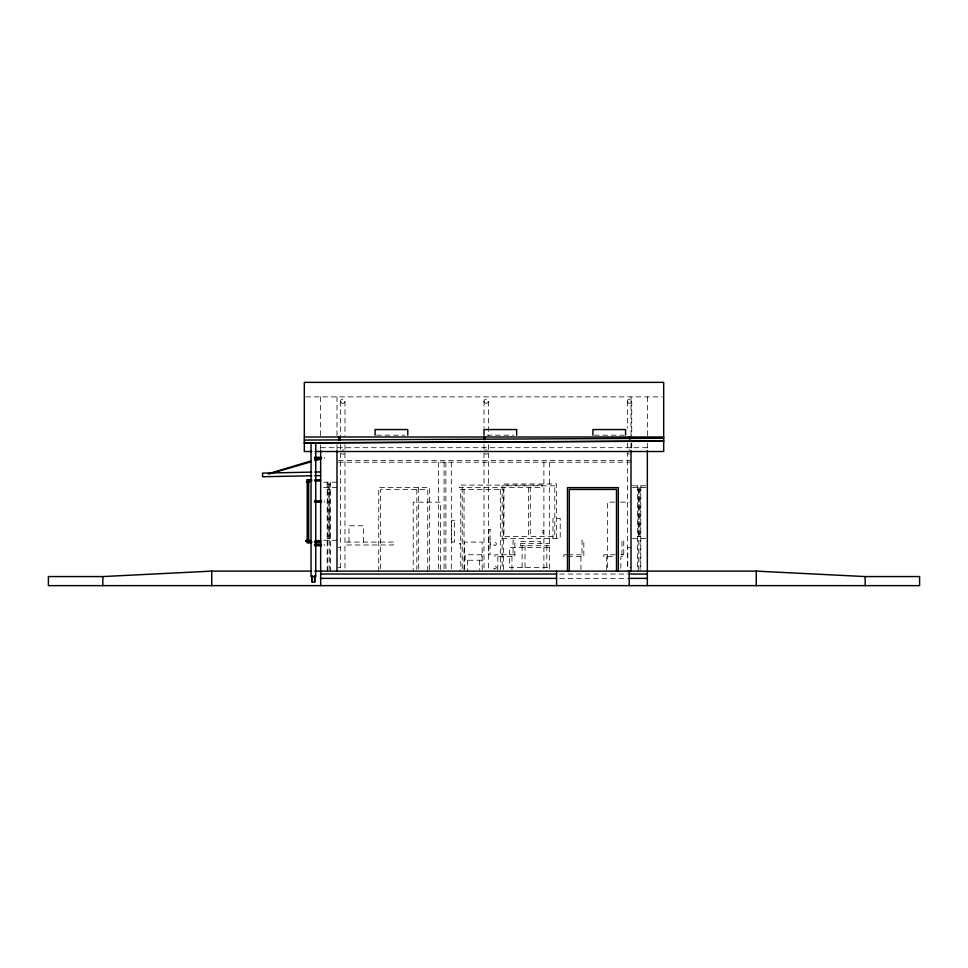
<?xml version="1.0" encoding="UTF-8"?>
<svg xmlns="http://www.w3.org/2000/svg" width="968" height="968" viewBox="0 0 968 968"><rect width="100%" height="100%" fill="white"/><g stroke="black" fill="none" stroke-linecap="round" stroke-linejoin="round"><path stroke-width="0.73" stroke-dasharray="4.84 3.63" d="M305.827 396.88L662.173 396.88M376.588 435.176L404.805 435.176M486.964 435.176L513.706 435.176M594.388 435.176L624.082 435.176M320.65 447.7L647.35 447.7M338.498 460.405L631.015 460.405M338.473 462.22L631.015 462.22M323.614 482.185L336.985 482.185M327.184 484L330.451 484M632.503 485.815L647.35 485.815M323.614 487.63L336.985 487.63M632.503 487.63L645.862 487.63M327.184 489.445L330.451 489.445M637.549 489.445L640.816 489.445M614.68 502.15L607.42 502.15L607.42 569.62M620.488 502.15L629.2 502.15M543.895 530.464L542.806 530.464L542.806 533.005L543.895 533.005M637.549 536.635L640.816 536.635M327.184 538.45L330.451 538.45M502.15 538.45L560.23 538.45L560.23 518.485L552.97 518.485L552.97 538.45M632.503 538.45L647.35 538.45M323.614 540.265L336.985 540.265M451.33 541.535L452.056 541.535L451.33 542.261M488.356 542.08L490.534 542.08L490.534 545.71L488.356 545.71M520.3 543.532L549.34 543.532M549.34 545.71L520.3 545.71L520.3 541.354L540.265 541.354L540.265 543.532M338.195 547.525L340.615 547.525M549.34 547.525L509.41 547.525L509.41 567.49L549.34 567.49M631.015 547.525L627.748 547.525L627.748 567.49L631.015 567.49M514.855 554.785L494.89 554.785L494.89 556.6L514.855 556.6L514.855 540.265L513.04 540.265L513.04 554.785M566.716 554.785L563.86 554.785L563.86 556.6L583.825 556.6L583.825 540.265L582.01 540.265L582.01 554.785M568.143 554.785L583.825 554.785M615.2 554.785L603.79 554.785L603.79 556.6L615.2 556.6M620.899 554.785L623.755 554.785M338.195 567.49L340.615 567.49M559.625 574.024L627.688 574.024M559.625 578.38L627.688 578.38M647.35 396.88L647.35 435.745M647.35 443.211L647.35 450.713M640.816 485.815L640.816 571.12M640.09 489.445L640.09 569.607M639.727 487.63L639.727 536.635M638.638 487.63L638.638 536.635M638.275 489.445L638.275 571.12M637.549 485.815L637.549 571.12M631.741 401.236L631.741 435.612M631.741 443.09L631.741 452.056M631.015 396.88L631.015 435.745M631.015 443.211L631.015 450.713M627.385 401.236L627.385 428.146M627.385 443.09L627.385 571.12M621.94 554.785L621.94 540.265L623.755 540.265L623.755 556.6L620.899 556.6L620.851 569.668M606.694 556.6L606.694 571.12M580.921 556.6L580.921 569.668M556.6 538.45L556.6 484L502.15 484L502.15 569.632M549.34 462.22L549.34 569.607M546.799 545.71L546.799 569.62M543.895 462.22L543.895 571.12M525.019 545.71L525.019 569.62M522.115 545.71L522.115 571.12M511.951 556.6L511.951 569.668M503.602 569.607L503.602 489.445L460.768 489.445L460.768 571.12M500.335 489.445L500.335 569.607M497.794 556.6L497.794 571.12M488.356 401.236L488.356 435.612M488.356 444.578L488.356 569.62M484 401.236L484 428.146M484 444.578L484 571.12M482.185 569.668L482.185 542.08L464.398 542.08L464.398 571.12M479.644 560.23L479.644 569.765M467.665 560.23L467.665 571.12M464.035 489.445L464.035 571.12M462.22 487.63L462.22 571.12M451.33 462.22L451.33 569.607M445.885 462.22L445.885 571.12M444.07 462.22L444.07 569.607M440.44 569.62L440.44 502.15L413.215 502.15L413.215 571.12M438.625 462.22L438.625 571.12M429.55 569.632L429.55 487.63L378.73 487.63L378.73 571.12M427.735 571.12L427.735 489.445L380.545 489.445L380.545 571.12M418.66 487.63L418.66 569.632M416.845 489.445L416.845 569.607M363.484 542.08L363.484 525.745L348.964 525.745L348.964 542.08M344.971 401.236L344.971 435.612M344.971 444.578L344.971 569.62M340.615 401.236L340.615 435.612M340.615 444.578L340.615 571.12M336.985 396.88L336.985 435.745M336.985 444.711L336.985 450.713M330.451 482.185L330.451 571.12M329.725 489.445L329.725 569.607M329.362 484L329.362 538.45M328.273 484L328.273 538.45M327.91 489.445L327.91 571.12M327.184 482.185L327.184 571.12M324.28 457.319L324.28 458.59M324.28 500.879L324.28 502.15M324.28 544.439L324.28 545.71M320.65 396.88L320.65 435.745M320.65 444.711L320.65 450.713M629.563 454.173A2.178 2.117 0 0 1 628.026 453.556M628.728 450.108A2.178 2.117 0 0 1 630.398 450.108M487.715 453.556A2.178 2.117 0 0 1 484.641 453.556M485.343 450.108A2.178 2.117 0 0 1 487.013 450.108M344.33 453.556A2.178 2.117 0 0 1 341.256 453.556M341.958 450.108A2.178 2.117 0 0 1 343.628 450.108M459.8 543.641C460.272 546.206 461.954 542.165 459.8 543.641M542.08 485.089L459.316 485.089L459.316 487.63L542.08 487.63L542.08 485.089M528.467 485.815L503.965 485.815L503.965 536.635L528.467 536.635L528.467 485.815M554.785 485.815L530.283 485.815L530.283 536.635L554.785 536.635L554.785 485.815M454.597 520.3L451.693 520.3L451.693 542.08L454.597 542.08L454.597 520.3M490.098 529.375L488.792 529.375L488.792 554.785L490.098 554.785L490.098 529.375M393.25 542.08L346.06 542.08L346.06 544.984L393.25 544.984L393.25 542.08M481.822 554.785L465.124 554.785L465.124 560.23L481.822 560.23L481.822 554.785M627.833 402.519A2.178 2.117 0 0 0 631.572 402.047A2.178 2.117 0 0 0 629.285 399.143A2.178 2.117 0 0 0 627.833 402.519M484.448 402.519A2.178 2.117 0 0 0 488.187 402.047A2.178 2.117 0 0 0 485.9 399.143A2.178 2.117 0 0 0 484.448 402.519M341.063 402.519A2.178 2.117 0 0 0 344.802 402.047A2.178 2.117 0 0 0 342.515 399.143A2.178 2.117 0 0 0 341.063 402.519M494.164 568.748A1.452 1.452 0 0 0 496.342 567.49A1.452 1.452 0 0 0 494.164 566.232A1.452 1.452 0 0 0 494.164 568.748M494.164 545.153A1.452 1.452 0 0 0 496.342 543.895A1.452 1.452 0 0 0 494.164 542.637A1.452 1.452 0 0 0 494.164 545.153"/><path stroke-width="1.45" d="M310.571 461.058L268.027 473.884M314.842 459.824L320.529 458.179M269.564 473.836L310.813 461.893M315.084 460.659L320.771 459.001L320.577 458.324M314.685 571.12L756.25 571.12L865.15 576.565L919.6 576.565L919.6 585.64L48.4 585.64L48.4 576.565L102.85 576.565L211.75 571.12L311.696 571.12M311.72 472.13L262.57 473.11L262.57 476.74L311.72 475.76M314.697 472.069L320.65 471.948M314.697 475.699L320.65 475.578M304.315 440.077L663.685 438.274M304.315 442.799L663.685 441.009M304.315 442.981L663.685 441.19M304.315 436.991L663.685 436.991M311.865 451.511L304.315 451.511L304.315 382.36L663.685 382.36L663.685 451.511L314.89 451.511M314.479 457.319L321.485 457.319M314.479 458.59L321.485 458.59M306.88 479.644L311.805 479.825M314.745 479.825L320.65 479.825M311.805 480.914L308.852 480.914L308.852 479.825M314.745 480.914L320.65 480.914M306.493 481.096L309.397 481.096M306.493 481.822L309.397 481.822M314.479 500.879L321.485 500.879M314.479 502.15L321.485 502.15M305.767 540.446L310.123 540.446M306.13 540.628L309.76 540.628M315.29 540.628L320.65 540.628M306.13 540.991L309.76 540.991M315.29 540.991L320.65 540.991M305.767 541.173L310.123 541.173M306.13 541.354L311.805 541.535M314.745 541.535L320.65 541.535M311.805 542.625L308.852 542.625L308.852 541.535M314.745 542.625L320.65 542.625M306.88 542.806L309.01 542.806M314.479 544.439L321.485 544.439M314.479 545.71L321.485 545.71M320.65 574.024L556.6 574.024M629.2 574.024L647.35 574.024M320.65 578.38L556.6 578.38M629.2 578.38L647.35 578.38M865.15 576.565L865.15 585.64M756.25 571.12L756.25 585.64M647.35 450.713L647.35 585.64M631.015 450.713L631.015 571.12M629.2 571.12L629.2 585.64M625.57 435.176L625.57 429.55L592.9 429.55L592.9 435.176M618.31 571.12L618.31 487.63L567.49 487.63L567.49 571.12M616.495 571.12L616.495 489.445L569.305 489.445L569.305 571.12M556.6 571.12L556.6 585.64M516.67 435.176L516.67 429.55L484 429.55L484 435.176M407.77 435.176L407.77 429.55L375.1 429.55L375.1 435.176M340.07 440.271L340.07 437.27L338.8 437.27L338.8 440.271M336.985 450.713L336.985 571.12M320.65 450.713L320.65 585.64M314.842 576.02L314.842 582.01L311.938 582.01L311.938 576.02M314.624 576.02L314.624 582.01M312.156 576.02L312.156 582.01M211.75 571.12L211.75 585.64M102.85 576.565L102.85 585.64M485.271 437.27L484 437.27L484 439.545L485.271 439.545L485.271 437.27M630.47 437.27L629.2 437.27L629.2 438.819L630.47 438.819L630.47 437.27M315.749 442.981L311.031 442.981L311.031 576.565L315.749 576.565L315.749 442.981M308.671 482.185L307.219 482.185L307.219 540.265L308.671 540.265L308.671 482.185"/></g></svg>
